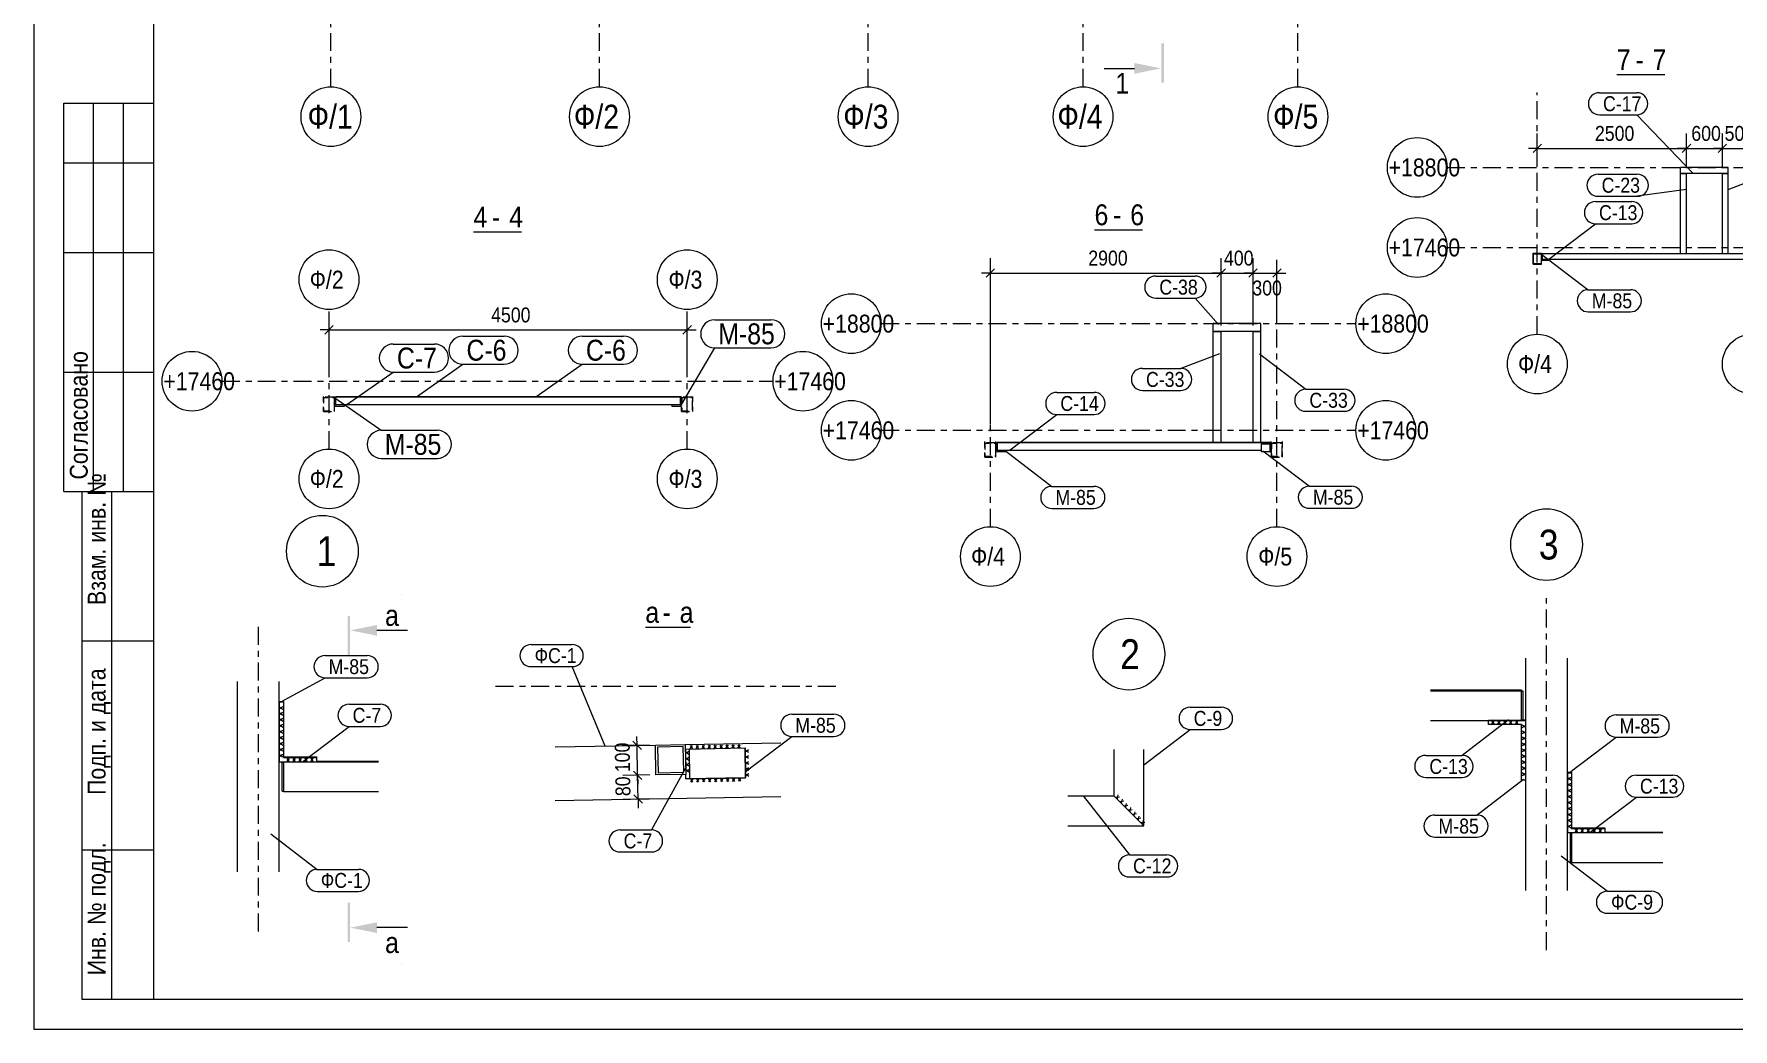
# Model space of a CAD drawing. Header units: millimetres. Extents: x -50 to 544, y -173 to 247.
# Drawn here: x -49.7 to 234.9, y -173.1 to -6.6 of the extents above; entities that cross this region are included whole.
import ezdxf

# ---------------------------------------------------------------- set-up
doc = ezdxf.new("R2010")
doc.units = ezdxf.units.MM
doc.linetypes.add('XKITLINE00', pattern=[0])
doc.linetypes.add('XKITLINE03', pattern=[6, 3, -1, 1, -1])
for name, color, linetype, lineweight in [('DrawingSheet', 5, 'Continuous', 0), ('GraphicObject', 6, 'Continuous', 0), ('OtherObjectType', 1, 'Continuous', 0), ('Part', 2, 'Continuous', 0), ('PartMark', 3, 'Continuous', 0), ('S-GRID', 1, 'Continuous', 0), ('Section', 6, 'Continuous', 0), ('SymbolText', 4, 'Continuous', 0), ('Z-DIMENSIONS', 1, 'Continuous', 0)]:
    doc.layers.add(name, color=color, linetype=linetype, lineweight=lineweight)
doc.styles.add('GOST type A', font='ARIAL.TTF')

msp = doc.modelspace()

# ---------------------------------------------------------------- hatches: boundary and pattern name
at = {"layer": 'Section'}
for points in [[(139.54, -8.11), (139.54, -14.71), (139.12, -14.71), (139.12, -8.11)], [(139.12, -12.31), (134.62, -13.21), (134.62, -11.41)], [(2.79, -110.6), (2.79, -104), (3.21, -104), (3.21, -110.6)], [(3.21, -106.4), (7.71, -105.5), (7.71, -107.3)], [(2.79, -158.58), (2.79, -151.98), (3.21, -151.98), (3.21, -158.58)], [(3.21, -156.18), (7.71, -155.28), (7.71, -157.08)]]:
    msp.add_hatch(color=256, dxfattribs=at).paths.add_polyline_path(points, flags=17)

# ---------------------------------------------------------------- linework, layer by layer
at = {"layer": 'DrawingSheet', "linetype": 'XKITLINE00', "lineweight": 0}
for p, q in [((-49.74, 246.85), (-49.74, -173.15)), ((-29.74, 241.85), (-29.74, -168.15)), ((-29.74, -168.15), (539.26, -168.15)), ((-49.74, -173.15), (544.26, -173.15))]:
    msp.add_line(p, q, dxfattribs=at)
at = {"layer": 'GraphicObject', "linetype": 'XKITLINE00', "lineweight": 0}
for p, q in [((-8.64, -118.39), (-8.64, -128.36)), ((199.45, -121.51), (193.9, -121.51)), ((200.15, -131.49), (200.15, -121.5)), ((59.38, -126.27), (69.38, -126.09)), ((59.38, -126.27), (59.45, -130.52)), ((69.38, -126.09), (69.46, -131.09)), ((-7.94, -128.39), (-2.39, -128.39)), ((207.15, -130.25), (207.15, -140.2)), ((69.46, -131.09), (59.46, -131.27)), ((131.18, -134.11), (136.18, -139.11)), ((207.85, -140.25), (213.4, -140.25))]:
    msp.add_line(p, q, dxfattribs=at)
at = {"layer": 'OtherObjectType', "linetype": 'XKITLINE00', "lineweight": 0}
for p, q in [((215.43, -13.36), (223.46, -13.36)), ((-44.74, -83.15), (-44.74, -18.15)), ((-44.74, -18.15), (-29.74, -18.15)), ((-39.74, -83.15), (-39.74, -18.15)), ((-34.74, -83.15), (-34.74, -18.15)), ((-29.74, -18.15), (-29.74, -168.15)), ((-44.74, -28.15), (-29.74, -28.15)), ((23.89, -39.7), (31.92, -39.7)), ((127.93, -39.33), (135.96, -39.33)), ((-44.74, -43.15), (-29.74, -43.15)), ((-44.74, -63.15), (-29.74, -63.15)), ((-44.74, -83.15), (-29.74, -83.15)), ((-41.74, -83.15), (-41.74, -168.15)), ((-36.74, -83.15), (-36.74, -168.15)), ((4.58, -93.15), (4.58, -93.15)), ((209.65, -92.04), (209.65, -92.04)), ((-41.74, -108.15), (-29.74, -108.15)), ((52.68, -105.88), (60.26, -105.88)), ((139.68, -110.39), (139.68, -110.39)), ((-41.74, -143.15), (-29.74, -143.15)), ((-41.74, -168.15), (-29.74, -168.15))]:
    msp.add_line(p, q, dxfattribs=at)
for centre in [(-1.42, -93.15), (203.65, -92.04), (133.68, -110.39)]:
    msp.add_circle(centre, 6, dxfattribs=at)
at = {"layer": 'Part', "linetype": 'XKITLINE00', "lineweight": 0}
for p, q in [((226.1, -29.9), (226.1, -28.9)), ((234.1, -28.9), (226.1, -28.9)), ((226.1, -29.9), (226.1, -28.9)), ((234.1, -29.9), (226.1, -29.9)), ((226.1, -43.28), (226.1, -29.9)), ((226.1, -29.9), (227.1, -29.9)), ((227.1, -43.28), (227.1, -29.9)), ((233.1, -43.28), (233.1, -29.9)), ((233.1, -29.9), (234.1, -29.9)), ((234.1, -29.9), (234.1, -28.9)), ((234.1, -29.9), (234.1, -28.9)), ((234.1, -43.28), (234.1, -29.9)), ((201.4, -43.32), (201.4, -43.26)), ((201.4, -45.12), (201.4, -43.32)), ((202.8, -43.32), (201.4, -43.32)), ((201.4, -44.37), (201.46, -44.31)), ((201.4, -45.12), (202.8, -45.12)), ((201.46, -45.06), (201.46, -43.38)), ((201.46, -43.38), (202.74, -43.38)), ((202.74, -45.06), (201.46, -45.06)), ((202.4, -43.38), (202.46, -43.32)), ((202.74, -43.38), (202.74, -45.06)), ((202.8, -43.32), (202.8, -43.26)), ((202.8, -45.12), (202.8, -43.32)), ((202.8, -43.43), (202.9, -43.43)), ((202.8, -44.43), (204.05, -44.43)), ((202.9, -43.3), (202.9, -44.28)), ((202.9, -43.3), (202.94, -43.3)), ((202.9, -43.32), (202.94, -43.32)), ((202.9, -44.28), (202.94, -44.28)), ((202.94, -43.28), (226.1, -43.28)), ((202.94, -44.3), (202.94, -43.28)), ((202.94, -43.3), (237.26, -43.3)), ((237.26, -44.3), (202.94, -44.3)), ((204.05, -44.43), (204.05, -44.3)), ((226.1, -43.28), (227.1, -43.28)), ((227.1, -43.28), (233.1, -43.28)), ((233.1, -43.28), (234.1, -43.28)), ((234.1, -43.28), (237.26, -43.28)), ((147.81, -56.38), (147.81, -55.05)), ((147.81, -55.05), (147.81, -55.05)), ((155.81, -55.05), (147.81, -55.05)), ((147.81, -56.38), (147.81, -55.05)), ((147.81, -74.96), (147.81, -56.38)), ((147.81, -74.94), (147.81, -56.38)), ((147.81, -56.38), (149.14, -56.38)), ((147.81, -56.38), (147.81, -56.38)), ((155.81, -56.38), (147.81, -56.38)), ((149.14, -74.96), (149.14, -56.38)), ((154.48, -74.96), (154.48, -56.38)), ((154.48, -74.94), (154.48, -56.38)), ((154.48, -56.38), (155.81, -56.38)), ((155.81, -56.38), (155.81, -55.05)), ((155.81, -56.38), (155.81, -55.05)), ((155.81, -74.96), (155.81, -56.38)), ((-1.25, -67.36), (-1.25, -67.25)), ((-1.25, -68.16), (-1.25, -67.36)), ((-1.25, -67.9), (-1.17, -67.82)), ((-1.17, -68.35), (-1.17, -67.44)), ((-1.17, -67.44), (-0.49, -67.44)), ((0.62, -67.36), (-0.97, -67.36)), ((-0.79, -67.44), (-0.71, -67.36)), ((0.3, -67.44), (0.54, -67.44)), ((0.54, -67.96), (0.54, -69.55)), ((0.54, -68.36), (0.62, -68.28)), ((0.62, -67.36), (0.62, -67.25)), ((0.62, -68.16), (0.62, -67.36)), ((0.62, -67.46), (0.75, -67.46)), ((0.62, -67.5), (0.75, -67.5)), ((0.75, -67.33), (0.75, -68.63)), ((0.75, -67.33), (0.81, -67.33)), ((0.75, -67.35), (0.81, -67.35)), ((58.57, -67.3), (0.81, -67.3)), ((0.81, -68.66), (0.81, -67.3)), ((0.81, -67.33), (58.57, -67.33)), ((13.02, -67.25), (13.02, -67.3)), ((13.02, -67.3), (14.35, -67.3)), ((14.35, -67.3), (14.35, -67.25)), ((33.02, -67.25), (33.02, -67.3)), ((33.02, -67.3), (34.35, -67.3)), ((34.35, -67.3), (34.35, -67.25)), ((58.57, -68.66), (58.57, -67.3)), ((58.62, -67.33), (58.57, -67.33)), ((58.57, -67.35), (58.62, -67.35)), ((58.62, -68.63), (58.62, -67.33)), ((58.62, -67.46), (58.75, -67.46)), ((58.62, -67.5), (58.75, -67.5)), ((58.75, -67.36), (58.75, -67.25)), ((58.75, -68.16), (58.75, -67.36)), ((58.83, -68.35), (58.83, -67.44)), ((58.83, -67.44), (59.51, -67.44)), ((60.62, -67.36), (59.03, -67.36)), ((60.02, -67.44), (60.1, -67.36)), ((60.3, -67.44), (60.54, -67.44)), ((60.54, -67.96), (60.54, -69.55)), ((60.62, -67.36), (60.62, -67.25)), ((60.62, -68.16), (60.62, -67.36)), ((-1.25, -69.76), (-1.25, -68.96)), ((-1.25, -69.76), (0.1, -69.76)), ((-1.17, -69.68), (-1.17, -69.15)), ((-0.12, -69.68), (-1.17, -69.68)), ((-0.87, -69.76), (-0.79, -69.68)), ((0.62, -68.84), (2.29, -68.84)), ((0.62, -69.76), (0.62, -68.96)), ((0.75, -68.63), (0.81, -68.63)), ((58.57, -68.66), (0.81, -68.66)), ((2.29, -68.84), (2.29, -68.66)), ((57.09, -68.66), (57.09, -68.84)), ((57.09, -68.84), (58.75, -68.84)), ((58.57, -68.63), (58.62, -68.63)), ((58.75, -68.72), (58.83, -68.64)), ((58.75, -69.76), (58.75, -68.96)), ((58.75, -69.76), (60.1, -69.76)), ((58.83, -69.68), (58.83, -69.15)), ((59.88, -69.68), (58.83, -69.68)), ((59.95, -69.76), (60.03, -69.68)), ((60.54, -69.17), (60.62, -69.09)), ((60.62, -69.76), (60.62, -68.96)), ((109.55, -75), (109.54, -74.8)), ((109.55, -75.8), (109.55, -75)), ((109.63, -76.14), (109.55, -76.22)), ((109.55, -77.4), (109.55, -76.6)), ((109.63, -75.99), (109.63, -75.08)), ((109.63, -75.08), (110.3, -75.08)), ((109.63, -77.32), (109.63, -76.78)), ((111.41, -75), (109.82, -75)), ((110.77, -75), (110.69, -75.08)), ((111.1, -75.08), (111.33, -75.08)), ((111.33, -75.59), (111.33, -77.18)), ((111.41, -76.6), (111.33, -76.68)), ((111.41, -75), (111.41, -74.8)), ((111.41, -75.8), (111.41, -75)), ((111.41, -75.09), (111.54, -75.09)), ((111.41, -75.14), (111.54, -75.14)), ((111.41, -76.47), (113.08, -76.47)), ((111.41, -77.4), (111.41, -76.6)), ((111.54, -74.97), (111.54, -76.25)), ((111.54, -74.97), (111.54, -74.99)), ((111.54, -74.97), (111.6, -74.97)), ((111.54, -76.27), (111.54, -74.99)), ((111.54, -74.99), (111.6, -74.99)), ((111.54, -76.25), (111.54, -76.27)), ((111.54, -76.27), (111.6, -76.27)), ((111.6, -74.94), (147.81, -74.94)), ((111.6, -74.97), (111.6, -74.94)), ((111.6, -74.94), (111.6, -74.96)), ((157.36, -74.96), (111.6, -74.96)), ((111.6, -74.96), (111.6, -76.3)), ((111.6, -74.97), (111.6, -74.99)), ((111.6, -76.3), (111.6, -76.27)), ((111.6, -76.27), (111.6, -76.27)), ((155.88, -76.3), (111.6, -76.3)), ((113.08, -76.47), (113.08, -76.3)), ((147.81, -74.8), (147.81, -74.94)), ((147.81, -74.94), (147.81, -74.94)), ((147.81, -74.94), (147.81, -74.96)), ((147.81, -74.96), (149.14, -74.96)), ((149.14, -74.94), (154.48, -74.94)), ((154.47, -74.8), (154.48, -74.94)), ((154.48, -74.94), (154.48, -74.94)), ((154.48, -74.94), (154.48, -74.96)), ((154.48, -74.96), (155.81, -74.96)), ((155.81, -74.94), (157.36, -74.94)), ((155.88, -75.17), (155.88, -75.16)), ((155.88, -75.16), (157.54, -75.16)), ((157.36, -75.17), (155.88, -75.17)), ((155.88, -76.5), (155.88, -75.17)), ((157.36, -76.5), (155.88, -76.5)), ((157.36, -74.96), (157.36, -74.94)), ((157.36, -75.16), (157.36, -74.96)), ((157.41, -74.97), (157.36, -74.97)), ((157.41, -74.99), (157.36, -74.99)), ((157.36, -76.5), (157.36, -75.17)), ((157.36, -75.17), (157.36, -75.2)), ((157.36, -76.53), (157.36, -75.2)), ((157.36, -75.2), (157.55, -75.2)), ((157.36, -76.27), (157.36, -76.27)), ((157.36, -76.53), (157.36, -76.5)), ((157.36, -76.53), (157.55, -76.53)), ((157.41, -74.99), (157.41, -74.97)), ((157.41, -75.16), (157.41, -74.99)), ((157.55, -75), (157.54, -74.8)), ((157.55, -75.2), (157.54, -75.16)), ((157.55, -75.8), (157.55, -75)), ((157.55, -76.53), (157.55, -75.2)), ((157.63, -75.9), (157.55, -75.98)), ((157.55, -77.4), (157.55, -76.6)), ((157.63, -75.99), (157.63, -75.08)), ((157.63, -75.08), (158.3, -75.08)), ((157.63, -77.32), (157.63, -76.78)), ((159.41, -75), (157.82, -75)), ((158.53, -75), (158.45, -75.08)), ((159.1, -75.08), (159.33, -75.08)), ((159.33, -75.59), (159.33, -77.18)), ((159.41, -76.36), (159.33, -76.44)), ((159.41, -75), (159.41, -74.8)), ((159.41, -75.8), (159.41, -75)), ((159.41, -77.4), (159.41, -76.6)), ((109.55, -77.4), (109.54, -77.2)), ((109.55, -77.4), (110.9, -77.4)), ((110.68, -77.32), (109.63, -77.32)), ((110.7, -77.32), (110.62, -77.4)), ((111.33, -77.32), (111.33, -77.12)), ((157.55, -77.4), (157.54, -77.2)), ((157.55, -77.4), (158.9, -77.4)), ((158.68, -77.32), (157.63, -77.32)), ((158.45, -77.32), (158.37, -77.4)), ((159.33, -77.32), (159.33, -77.12)), ((200.15, -149.93), (200.15, -111.04)), ((207.15, -149.93), (207.15, -111.04)), ((-15.64, -146.81), (-15.64, -114.99)), ((-8.64, -146.81), (-8.64, -114.99)), ((199.45, -116.42), (184.21, -116.42)), ((184.21, -116.51), (199.45, -116.51)), ((199.45, -121.51), (199.45, -116.42)), ((199.45, -116.52), (199.65, -116.52)), ((199.45, -116.61), (199.65, -116.61)), ((199.65, -116.52), (199.65, -121.41)), ((-8.64, -118.3), (-7.94, -118.3)), ((-8.64, -118.39), (-7.94, -118.39)), ((-7.94, -118.3), (-7.94, -127.69)), ((184.21, -121.51), (199.45, -121.51)), ((193.9, -122.19), (193.9, -121.51)), ((199.45, -122.19), (193.9, -122.19)), ((199.45, -121.41), (199.65, -121.41)), ((199.45, -121.41), (200.15, -121.41)), ((199.45, -121.5), (200.15, -121.5)), ((199.45, -131.49), (199.45, -122.19)), ((-7.94, -127.6), (-2.39, -127.6)), ((-7.94, -127.69), (-2.39, -127.69)), ((-2.39, -127.6), (-2.39, -128.39)), ((37.58, -125.9), (54.37, -125.61)), ((54.37, -125.61), (59.36, -125.52)), ((54.45, -130.6), (54.37, -125.61)), ((59.02, -125.87), (54.72, -125.95)), ((54.72, -125.95), (54.8, -130.25)), ((59.1, -130.17), (59.02, -125.87)), ((59.36, -125.52), (75.36, -125.24)), ((59.36, -125.52), (59.45, -130.52)), ((59.38, -126.27), (69.38, -126.09)), ((60.16, -131.26), (60.08, -126.26)), ((69.46, -131.09), (69.38, -126.09)), ((131.18, -126.35), (131.18, -134.11)), ((136.18, -139.11), (136.18, -126.35)), ((-8.64, -128.39), (-2.39, -128.39)), ((-8.14, -133.3), (-8.14, -128.41)), ((-8.14, -128.41), (-7.94, -128.41)), ((-8.14, -128.5), (-7.94, -128.5)), ((-7.94, -128.39), (-7.94, -128.4)), ((-7.94, -128.4), (7.97, -128.4)), ((-7.94, -128.4), (-7.94, -133.4)), ((-2.39, -128.31), (7.97, -128.31)), ((59.45, -130.52), (54.45, -130.6)), ((54.8, -130.25), (59.1, -130.17)), ((59.46, -131.27), (59.45, -130.52)), ((207.15, -130.16), (207.85, -130.16)), ((207.15, -130.25), (207.85, -130.25)), ((207.85, -130.16), (207.85, -139.55)), ((-8.14, -133.3), (-7.94, -133.3)), ((-7.94, -133.4), (7.97, -133.4)), ((59.46, -131.27), (69.46, -131.09)), ((200.15, -131.49), (199.45, -131.49)), ((37.58, -134.9), (75.36, -134.24)), ((123.43, -134.11), (131.18, -134.11)), ((136.18, -139.11), (131.18, -134.11)), ((131.18, -134.11), (136.18, -139.11)), ((123.43, -139.11), (136.18, -139.11)), ((207.85, -139.46), (213.4, -139.46)), ((213.4, -139.46), (213.4, -140.25)), ((207.15, -140.25), (213.4, -140.25)), ((207.65, -145.16), (207.65, -140.27)), ((207.65, -140.27), (207.85, -140.27)), ((207.65, -140.36), (207.85, -140.36)), ((207.85, -139.55), (213.4, -139.55)), ((207.85, -140.25), (207.85, -140.26)), ((207.85, -140.26), (223.1, -140.26)), ((207.85, -140.26), (207.85, -145.26)), ((213.4, -140.17), (223.1, -140.17)), ((207.65, -145.16), (207.85, -145.16)), ((207.85, -145.26), (223.1, -145.26))]:
    msp.add_line(p, q, dxfattribs=at)
at = {"layer": 'PartMark', "linetype": 'XKITLINE00', "lineweight": 0}
for p, q in [((212.51, -16.38), (218.77, -16.38)), ((212.51, -20.08), (218.77, -20.08)), ((228.19, -29.9), (218.77, -20.08)), ((212.27, -30.03), (218.85, -30.03)), ((234.09, -32.58), (243.62, -28.93)), ((212.27, -33.73), (218.85, -33.73)), ((227.09, -32.58), (218.85, -33.73)), ((211.83, -34.62), (217.92, -34.62)), ((204.05, -44.25), (211.83, -38.32)), ((211.83, -38.32), (217.92, -38.32)), ((202.85, -43.46), (210.63, -49.38)), ((138.18, -47.09), (144.76, -47.09)), ((138.18, -50.79), (144.76, -50.79)), ((148.7, -55.2), (144.76, -50.79)), ((210.63, -49.38), (217.69, -49.38)), ((210.63, -53.08), (217.69, -53.08)), ((64.3, -54.41), (73.71, -54.41)), ((10.46, -58.46), (17.36, -58.46)), ((22.12, -57.15), (29.03, -57.15)), ((42.12, -57.15), (49.03, -57.15)), ((58.66, -68.71), (64.3, -59.11)), ((64.3, -59.11), (73.71, -59.11)), ((14.35, -67.28), (22.12, -61.85)), ((22.12, -61.85), (29.03, -61.85)), ((34.35, -67.28), (42.12, -61.85)), ((42.12, -61.85), (49.03, -61.85)), ((135.95, -62.54), (142.37, -62.54)), ((148.87, -60.1), (142.37, -62.54)), ((155.54, -60.1), (163.32, -66.03)), ((2.68, -68.59), (10.46, -63.16)), ((10.46, -63.16), (17.36, -63.16)), ((0.65, -67.48), (8.43, -72.91)), ((121.6, -66.57), (127.85, -66.57)), ((135.95, -66.24), (142.37, -66.24)), ((163.32, -66.03), (169.74, -66.03)), ((113.82, -76.2), (121.6, -70.27)), ((121.6, -70.27), (127.85, -70.27)), ((163.32, -69.73), (169.74, -69.73)), ((8.43, -72.91), (17.84, -72.91)), ((112.99, -76.36), (120.77, -82.29)), ((156.13, -76.33), (163.91, -82.26)), ((8.43, -77.61), (17.84, -77.61)), ((120.77, -82.29), (127.83, -82.29)), ((163.91, -82.26), (170.97, -82.26)), ((120.77, -85.99), (127.83, -85.99)), ((163.91, -85.96), (170.97, -85.96)), ((-0.98, -110.63), (6.09, -110.63)), ((33.53, -108.78), (40.43, -108.78)), ((33.53, -112.48), (40.43, -112.48)), ((45.97, -125.78), (40.43, -112.48)), ((-8.27, -118.33), (-0.98, -114.33)), ((-0.98, -114.33), (6.09, -114.33)), ((3.04, -118.78), (8.31, -118.78)), ((143.94, -119.29), (149.21, -119.29)), ((77.2, -120.45), (84.26, -120.45)), ((197.29, -121.41), (189.51, -127.34)), ((215.29, -120.56), (222.36, -120.56)), ((-4.74, -128.41), (3.04, -122.48)), ((3.04, -122.48), (8.31, -122.48)), ((69.42, -130.08), (77.2, -124.15)), ((77.2, -124.15), (84.26, -124.15)), ((136.16, -128.92), (143.94, -122.99)), ((143.94, -122.99), (149.21, -122.99)), ((207.51, -130.19), (215.29, -124.26)), ((215.29, -124.26), (222.36, -124.26)), ((183.42, -127.34), (189.51, -127.34)), ((59.41, -129.5), (53.72, -139.81)), ((218.69, -130.64), (224.79, -130.64)), ((183.42, -131.04), (189.51, -131.04)), ((199.79, -131.39), (192.01, -137.32)), ((126, -134.13), (133.78, -143.99)), ((210.92, -140.27), (218.69, -134.34)), ((218.69, -134.34), (224.79, -134.34)), ((184.95, -137.32), (192.01, -137.32)), ((-10.07, -140.49), (-2.29, -146.42)), ((48.44, -139.81), (53.72, -139.81)), ((184.95, -141.02), (192.01, -141.02)), ((48.44, -143.51), (53.72, -143.51)), ((133.78, -143.99), (140.03, -143.99)), ((206.07, -144.14), (213.85, -150.07)), ((-2.29, -146.42), (4.62, -146.42)), ((133.78, -147.69), (140.03, -147.69)), ((-2.29, -150.12), (4.62, -150.12)), ((213.85, -150.07), (221.24, -150.07)), ((213.85, -153.77), (221.24, -153.77))]:
    msp.add_line(p, q, dxfattribs=at)
for centre, radius, start, end in [((212.51, -18.23), 1.85, 90, 270), ((218.77, -18.23), 1.85, 270, 90), ((212.27, -31.88), 1.85, 90, 270), ((218.85, -31.88), 1.85, 270, 90), ((211.83, -36.47), 1.85, 90, 270), ((217.92, -36.47), 1.85, 270, 90), ((138.18, -48.94), 1.85, 90, 270), ((144.76, -48.94), 1.85, 270, 90), ((210.63, -51.23), 1.85, 90, 270), ((217.69, -51.23), 1.85, 270, 90), ((64.3, -56.76), 2.35, 90, 270), ((73.71, -56.76), 2.35, 270, 90), ((10.46, -60.81), 2.35, 90, 270), ((17.36, -60.81), 2.35, 270, 90), ((22.12, -59.5), 2.35, 90, 270), ((29.03, -59.5), 2.35, 270, 90), ((42.12, -59.5), 2.35, 90, 270), ((49.03, -59.5), 2.35, 270, 90), ((135.95, -64.39), 1.85, 90, 270), ((142.37, -64.39), 1.85, 270, 90), ((121.6, -68.42), 1.85, 90, 270), ((127.85, -68.42), 1.85, 270, 90), ((163.32, -67.88), 1.85, 90, 270), ((169.74, -67.88), 1.85, 270, 90), ((8.43, -75.26), 2.35, 90, 270), ((17.84, -75.26), 2.35, 270, 90), ((120.77, -84.14), 1.85, 90, 270), ((127.83, -84.14), 1.85, 270, 90), ((163.91, -84.11), 1.85, 90, 270), ((170.97, -84.11), 1.85, 270, 90), ((-0.98, -112.48), 1.85, 90, 270), ((6.09, -112.48), 1.85, 270, 90), ((33.53, -110.63), 1.85, 90, 270), ((40.43, -110.63), 1.85, 270, 90), ((3.04, -120.63), 1.85, 90, 270), ((8.31, -120.63), 1.85, 270, 90), ((143.94, -121.14), 1.85, 90, 270), ((149.21, -121.14), 1.85, 270, 90), ((77.2, -122.3), 1.85, 90, 270), ((84.26, -122.3), 1.85, 270, 90), ((215.29, -122.41), 1.85, 90, 270), ((222.36, -122.41), 1.85, 270, 90), ((183.42, -129.19), 1.85, 90, 270), ((189.51, -129.19), 1.85, 270, 90), ((218.69, -132.49), 1.85, 90, 270), ((224.79, -132.49), 1.85, 270, 90), ((184.95, -139.17), 1.85, 90, 270), ((192.01, -139.17), 1.85, 270, 90), ((48.44, -141.66), 1.85, 90, 270), ((53.72, -141.66), 1.85, 270, 90), ((133.78, -145.84), 1.85, 90, 270), ((140.03, -145.84), 1.85, 270, 90), ((-2.29, -148.27), 1.85, 90, 270), ((4.62, -148.27), 1.85, 270, 90), ((213.85, -151.92), 1.85, 90, 270), ((221.24, -151.92), 1.85, 270, 90)]:
    msp.add_arc(centre, radius, start, end, dxfattribs=at)
at = {"layer": 'S-GRID', "linetype": 'XKITLINE03', "lineweight": 0}
for p, q in [((0, -15.4), (0, 214.26)), ((45, -15.4), (45, 214.26)), ((126, -15.4), (126, 214.26)), ((90, -15.4), (90, 113.57)), ((162, -15.4), (162, 49.24)), ((202.1, -56.82), (202.1, -16.36)), ((186.98, -28.9), (251.92, -28.9)), ((186.98, -42.3), (251.92, -42.3)), ((110.48, -89.05), (110.48, -44.38)), ((158.48, -47.33), (158.48, -44.38)), ((158.48, -89.05), (158.48, -50.83)), ((-0.31, -76.04), (-0.31, -52.69)), ((59.69, -76.04), (59.69, -52.69)), ((92.18, -55.05), (171.72, -55.05)), ((-18.26, -64.69), (74.07, -64.69)), ((92.18, -72.91), (171.72, -72.91)), ((203.65, -159.93), (203.65, -101.04)), ((-12.14, -156.81), (-12.14, -104.99)), ((27.58, -115.74), (85.36, -115.74))]:
    msp.add_line(p, q, dxfattribs=at)
at = {"layer": 'S-GRID', "linetype": 'XKITLINE00', "lineweight": 0}
for centre in [(0, -20.4), (45, -20.4), (90, -20.4), (126, -20.4), (162, -20.4), (181.98, -28.9), (181.98, -42.3), (-0.31, -47.69), (59.69, -47.69), (87.18, -55.05), (176.72, -55.05), (202.1, -61.82), (238.1, -61.82), (-23.26, -64.69), (79.07, -64.69), (87.18, -72.91), (176.72, -72.91), (-0.31, -81.04), (59.69, -81.04), (110.48, -94.05), (158.48, -94.05)]:
    msp.add_circle(centre, 5, dxfattribs=at)
at = {"layer": 'Section', "linetype": 'XKITLINE00', "lineweight": 0}
for p, q in [((129.52, -12.31), (134.62, -12.31)), ((130.42, -18.31), (130.42, -18.31)), ((130.42, -18.31), (130.42, -18.31)), ((11.91, -100.4), (11.91, -100.4)), ((11.91, -100.4), (11.91, -100.4)), ((12.81, -106.4), (7.71, -106.4)), ((12.81, -156.18), (7.71, -156.18)), ((11.91, -162.18), (11.91, -162.18)), ((11.91, -162.18), (11.91, -162.18))]:
    msp.add_line(p, q, dxfattribs=at)
at = {"layer": 'SymbolText', "linetype": 'XKITLINE00', "lineweight": 0}
for p, q in [((-8.64, -119.18), (-8.07, -119.6)), ((-8.07, -119.18), (-8.64, -119.56)), ((-8.64, -120.18), (-8.07, -120.6)), ((-8.07, -120.18), (-8.64, -120.56)), ((-8.64, -121.18), (-8.07, -121.6)), ((-8.07, -121.18), (-8.64, -121.56)), ((-8.64, -122.18), (-8.07, -122.6)), ((-8.07, -122.18), (-8.64, -122.56)), ((194.86, -121.51), (194.45, -122.07)), ((194.86, -122.07), (194.49, -121.51)), ((195.86, -121.51), (195.45, -122.07)), ((195.86, -122.07), (195.49, -121.51)), ((196.86, -121.51), (196.45, -122.07)), ((196.86, -122.07), (196.49, -121.51)), ((197.86, -121.51), (197.45, -122.07)), ((197.86, -122.07), (197.49, -121.51)), ((198.86, -121.51), (198.45, -122.07)), ((198.86, -122.07), (198.49, -121.51)), ((200.15, -122.68), (199.59, -122.27)), ((199.59, -122.68), (200.15, -122.31)), ((-8.64, -123.18), (-8.07, -123.6)), ((-8.07, -123.18), (-8.64, -123.56)), ((-8.64, -124.18), (-8.07, -124.6)), ((-8.07, -124.18), (-8.64, -124.56)), ((-8.64, -125.18), (-8.07, -125.6)), ((-8.07, -125.18), (-8.64, -125.56)), ((200.15, -123.68), (199.59, -123.27)), ((199.59, -123.68), (200.15, -123.31)), ((200.15, -124.68), (199.59, -124.27)), ((199.59, -124.68), (200.15, -124.31)), ((-8.64, -126.18), (-8.07, -126.6)), ((-8.07, -126.18), (-8.64, -126.56)), ((-8.64, -127.18), (-8.07, -127.6)), ((-8.07, -127.18), (-8.64, -127.56)), ((-7.35, -128.39), (-6.94, -127.83)), ((-7.35, -127.83), (-6.97, -128.39)), ((-6.35, -128.39), (-5.94, -127.83)), ((-6.35, -127.83), (-5.97, -128.39)), ((-5.35, -128.39), (-4.94, -127.83)), ((-5.35, -127.83), (-4.97, -128.39)), ((-4.35, -128.39), (-3.94, -127.82)), ((-4.35, -127.82), (-3.97, -128.39)), ((-3.35, -128.39), (-2.94, -127.82)), ((-3.35, -127.82), (-2.97, -128.39)), ((59.95, -126.7), (59.39, -127.08)), ((59.39, -126.71), (59.95, -127.11)), ((59.4, -127.71), (59.97, -128.11)), ((59.97, -127.7), (59.41, -128.08)), ((60.18, -125.69), (60.56, -126.25)), ((60.19, -126.25), (60.59, -125.68)), ((61.18, -125.67), (61.56, -126.23)), ((61.19, -126.24), (61.59, -125.67)), ((62.18, -125.66), (62.56, -126.21)), ((62.19, -126.22), (62.59, -125.65)), ((63.18, -125.64), (63.56, -126.2)), ((63.19, -126.2), (63.59, -125.63)), ((64.18, -125.62), (64.56, -126.18)), ((64.19, -126.18), (64.59, -125.62)), ((65.18, -125.6), (65.56, -126.16)), ((65.19, -126.17), (65.59, -125.6)), ((66.18, -125.59), (66.56, -126.14)), ((66.19, -126.15), (66.59, -125.58)), ((67.18, -125.57), (67.56, -126.13)), ((67.19, -126.13), (67.59, -125.56)), ((68.18, -125.55), (68.56, -126.11)), ((68.19, -126.11), (68.59, -125.55)), ((69.38, -126.41), (69.95, -126.81)), ((69.94, -126.4), (69.39, -126.78)), ((69.4, -127.41), (69.97, -127.81)), ((69.96, -127.4), (69.41, -127.78)), ((200.15, -125.68), (199.59, -125.27)), ((199.59, -125.68), (200.15, -125.31)), ((200.15, -126.68), (199.59, -126.27)), ((199.59, -126.68), (200.15, -126.31)), ((200.15, -127.68), (199.59, -127.27)), ((199.59, -127.68), (200.15, -127.31)), ((59.42, -128.71), (59.99, -129.11)), ((59.98, -128.7), (59.43, -129.08)), ((60, -129.7), (59.44, -130.08)), ((59.44, -129.71), (60.01, -130.11)), ((69.98, -128.4), (69.42, -128.78)), ((69.42, -128.41), (69.99, -128.81)), ((69.43, -129.41), (70, -129.81)), ((70, -129.4), (69.44, -129.78)), ((69.45, -130.41), (70.02, -130.81)), ((70.01, -130.4), (69.46, -130.78)), ((200.15, -128.68), (199.59, -128.27)), ((199.59, -128.68), (200.15, -128.31)), ((200.15, -129.68), (199.59, -129.27)), ((199.59, -129.68), (200.15, -129.31)), ((200.15, -130.68), (199.59, -130.27)), ((199.59, -130.68), (200.15, -130.31)), ((60.65, -131.25), (60.25, -131.82)), ((60.66, -131.81), (60.28, -131.25)), ((61.65, -131.23), (61.25, -131.8)), ((61.66, -131.79), (61.28, -131.24)), ((62.65, -131.21), (62.25, -131.78)), ((62.66, -131.77), (62.28, -131.22)), ((63.65, -131.19), (63.25, -131.76)), ((63.66, -131.76), (63.28, -131.2)), ((64.65, -131.18), (64.25, -131.75)), ((64.66, -131.74), (64.28, -131.18)), ((65.65, -131.16), (65.25, -131.73)), ((65.66, -131.72), (65.28, -131.17)), ((66.65, -131.14), (66.25, -131.71)), ((66.66, -131.7), (66.28, -131.15)), ((67.65, -131.13), (67.25, -131.69)), ((67.66, -131.69), (67.28, -131.13)), ((68.65, -131.11), (68.25, -131.68)), ((68.66, -131.67), (68.28, -131.11)), ((207.15, -131.04), (207.71, -131.45)), ((207.71, -131.04), (207.15, -131.41)), ((207.15, -132.04), (207.71, -132.45)), ((207.71, -132.04), (207.15, -132.41)), ((207.15, -133.04), (207.71, -133.45)), ((207.71, -133.04), (207.15, -133.41)), ((131.43, -134.35), (132.12, -134.25)), ((131.83, -133.96), (131.7, -134.62)), ((132.14, -135.06), (132.83, -134.95)), ((132.54, -134.66), (132.4, -135.33)), ((132.85, -135.77), (133.53, -135.66)), ((133.24, -135.37), (133.11, -136.03)), ((133.55, -136.47), (134.24, -136.37)), ((133.95, -136.08), (133.82, -136.74)), ((207.15, -134.04), (207.71, -134.45)), ((207.71, -134.04), (207.15, -134.41)), ((207.15, -135.04), (207.71, -135.45)), ((207.71, -135.04), (207.15, -135.41)), ((207.15, -136.04), (207.71, -136.45)), ((207.71, -136.04), (207.15, -136.41)), ((134.26, -137.18), (134.95, -137.08)), ((134.66, -136.78), (134.52, -137.45)), ((134.97, -137.89), (135.66, -137.78)), ((135.36, -137.49), (135.23, -138.15)), ((135.67, -138.6), (136.36, -138.49)), ((136.07, -138.2), (135.94, -138.86)), ((207.15, -137.04), (207.71, -137.45)), ((207.71, -137.04), (207.15, -137.41)), ((207.15, -138.04), (207.71, -138.45)), ((207.71, -138.04), (207.15, -138.41)), ((207.15, -139.04), (207.71, -139.45)), ((207.71, -139.04), (207.15, -139.41)), ((208.44, -140.25), (208.85, -139.69)), ((208.44, -139.69), (208.81, -140.25)), ((209.44, -140.25), (209.85, -139.69)), ((209.44, -139.69), (209.81, -140.25)), ((210.44, -140.25), (210.85, -139.69)), ((210.44, -139.69), (210.81, -140.25)), ((211.44, -140.25), (211.85, -139.69)), ((211.44, -139.69), (211.81, -140.25)), ((212.44, -140.25), (212.85, -139.68)), ((212.44, -139.68), (212.81, -140.25))]:
    msp.add_line(p, q, dxfattribs=at)
at = {"layer": 'Z-DIMENSIONS', "linetype": 'XKITLINE00', "lineweight": 0}
for p, q in [((202.8, -24.99), (201.39, -26.41)), ((202.1, -27.9), (202.1, -23.2)), ((227.8, -24.99), (226.39, -26.41)), ((227.8, -24.99), (226.39, -26.41)), ((227.1, -28.9), (227.1, -23.2)), ((227.1, -28.9), (227.1, -23.2)), ((233.8, -24.99), (232.39, -26.41)), ((233.8, -24.99), (232.39, -26.41)), ((233.1, -28.9), (233.1, -23.2)), ((233.1, -28.9), (233.1, -24.95)), ((202.1, -25.7), (200.6, -25.7)), ((202.1, -25.7), (227.1, -25.7)), ((227.1, -25.7), (225.6, -25.7)), ((227.1, -25.7), (228.6, -25.7)), ((227.1, -25.7), (233.1, -25.7)), ((233.1, -25.7), (231.6, -25.7)), ((233.1, -25.7), (234.6, -25.7)), ((233.1, -25.7), (238.1, -25.7)), ((110.48, -71.91), (110.48, -44.08)), ((149.14, -55.38), (149.14, -44.08)), ((154.48, -47.33), (154.48, -44.08)), ((158.48, -54.05), (158.48, -44.58)), ((110.48, -46.58), (108.98, -46.58)), ((111.18, -45.87), (109.77, -47.29)), ((110.48, -46.58), (149.14, -46.58)), ((149.14, -46.58), (147.64, -46.58)), ((149.85, -45.87), (148.44, -47.29)), ((149.85, -45.87), (148.44, -47.29)), ((149.14, -55.38), (149.14, -45.83)), ((149.14, -46.58), (150.64, -46.58)), ((149.14, -46.58), (154.48, -46.58)), ((154.48, -46.58), (152.98, -46.58)), ((155.18, -45.87), (153.77, -47.29)), ((155.18, -45.87), (153.77, -47.29)), ((154.48, -55.38), (154.48, -45.83)), ((154.48, -46.58), (155.98, -46.58)), ((154.48, -46.58), (158.48, -46.58)), ((159.18, -45.87), (157.77, -47.29)), ((158.48, -46.58), (159.98, -46.58)), ((154.48, -55.38), (154.48, -50.83)), ((-0.31, -63.37), (-0.31, -53.59)), ((59.69, -63.69), (59.69, -53.59)), ((-0.31, -56.09), (-1.81, -56.09)), ((0.39, -55.39), (-1.02, -56.8)), ((-0.31, -56.09), (59.69, -56.09)), ((60.39, -55.39), (58.98, -56.8)), ((59.69, -56.09), (61.19, -56.09)), ((50.58, -124.96), (52.02, -126.35)), ((51.3, -125.66), (51.28, -124.16)), ((53.37, -125.62), (48.8, -125.7)), ((51.39, -130.66), (51.3, -125.66)), ((53.45, -130.62), (48.89, -130.7)), ((53.45, -130.62), (48.89, -130.7)), ((50.67, -129.96), (52.11, -131.35)), ((50.67, -129.96), (52.11, -131.35)), ((51.39, -130.66), (51.36, -129.16)), ((51.46, -134.66), (51.39, -130.66)), ((51.39, -130.66), (51.42, -132.16)), ((53.52, -134.62), (48.96, -134.7)), ((50.74, -133.96), (52.18, -135.35)), ((51.46, -134.66), (51.48, -136.16))]:
    msp.add_line(p, q, dxfattribs=at)
at = {"layer": 'Z-DIMENSIONS'}
for p in [(202.1, -25.7), (227.1, -25.7), (227.1, -25.7), (233.1, -25.7), (233.1, -25.7), (110.48, -46.58), (149.14, -46.58), (149.14, -46.58), (154.48, -46.58), (154.48, -46.58), (158.48, -46.58), (-0.31, -56.09), (59.69, -56.09), (51.3, -125.66), (51.39, -130.66), (51.39, -130.66), (51.46, -134.66)]:
    msp.add_point(p, dxfattribs=at)

# ---------------------------------------------------------------- texts
at = {"layer": 'OtherObjectType', "style": 'GOST type A', "width": 0.85}
for s, height, p in [('7', 3.5, (215.43, -12.61)), ('-', 3.5, (218.54, -12.61)), ('7', 3.5, (221.41, -12.61)), ('4', 3.5, (23.89, -38.95)), ('4', 3.5, (29.87, -38.95)), ('6', 3.5, (127.93, -38.58)), ('6', 3.5, (133.91, -38.58)), ('-', 3.5, (26.99, -38.95)), ('-', 3.5, (131.03, -38.58)), ('1', 5, (-2.39, -95.65)), ('3', 5, (202.35, -94.54)), ('а', 3.5, (52.68, -105.13)), ('а', 3.5, (58.43, -105.13)), ('-', 3.5, (55.56, -105.13)), ('2', 5, (132.22, -112.89))]:
    msp.add_text(s, height=height, dxfattribs=at).set_placement(p)
for s, p in [('Согласовано', (-40.74, -81.15)), ('Взам. инв. №', (-37.74, -102.15)), ('Подп. и дата', (-37.74, -133.95)), ('Инв. № подл.', (-37.74, -164.15))]:
    msp.add_text(s, height=3, rotation=90, dxfattribs=at).set_placement(p)
at = {"layer": 'PartMark', "style": 'GOST type A', "width": 0.85}
for s, height, p in [('С-17', 2.5, (213.11, -19.48)), ('С-23', 2.5, (212.87, -33.13)), ('С-13', 2.5, (212.43, -37.72)), ('С-38', 2.5, (138.78, -50.19)), ('М-85', 2.5, (211.23, -52.48)), ('М-85', 3.5, (64.9, -58.51)), ('С-7', 3.5, (11.06, -62.56)), ('С-6', 3.5, (22.72, -61.25)), ('С-6', 3.5, (42.72, -61.25)), ('С-33', 2.5, (136.55, -65.64)), ('С-14', 2.5, (122.2, -69.67)), ('С-33', 2.5, (163.92, -69.13)), ('М-85', 3.5, (9.03, -77.01)), ('М-85', 2.5, (121.37, -85.39)), ('М-85', 2.5, (164.51, -85.36)), ('ФС-1', 2.5, (34.13, -111.88)), ('М-85', 2.5, (-0.38, -113.73)), ('С-7', 2.5, (3.64, -121.88)), ('М-85', 2.5, (77.8, -123.55)), ('С-9', 2.5, (144.54, -122.39)), ('М-85', 2.5, (215.89, -123.66)), ('С-13', 2.5, (184.02, -130.44)), ('С-13', 2.5, (219.29, -133.74)), ('М-85', 2.5, (185.55, -140.42)), ('С-7', 2.5, (49.04, -142.91)), ('С-12', 2.5, (134.38, -147.09)), ('ФС-1', 2.5, (-1.69, -149.52)), ('ФС-9', 2.5, (214.45, -153.17))]:
    msp.add_text(s, height=height, dxfattribs=at).set_placement(p)
at = {"layer": 'S-GRID', "style": 'GOST type A', "width": 0.85}
for s, height, p in [('Ф/1', 4, (-3.91, -22.4)), ('Ф/2', 4, (40.7, -22.4)), ('Ф/3', 4, (85.83, -22.4)), ('Ф/4', 4, (121.7, -22.4)), ('Ф/5', 4, (157.83, -22.4)), ('+18800', 3, (177.19, -30.4)), ('+17460', 3, (177.19, -43.8)), ('Ф/2', 3, (-3.54, -49.19)), ('Ф/3', 3, (56.56, -49.19)), ('+18800', 3, (82.39, -56.55)), ('+18800', 3, (171.93, -56.55)), ('Ф/4', 3, (198.87, -63.32)), ('+17460', 3, (-28.05, -66.19)), ('+17460', 3, (74.28, -66.19)), ('+17460', 3, (82.39, -74.41)), ('+17460', 3, (171.93, -74.41)), ('Ф/2', 3, (-3.54, -82.54)), ('Ф/3', 3, (56.56, -82.54)), ('Ф/4', 3, (107.25, -95.55)), ('Ф/5', 3, (155.35, -95.55))]:
    msp.add_text(s, height=height, dxfattribs=at).set_placement(p)
at = {"layer": 'Section', "style": 'GOST type A', "width": 0.85}
for s, p in [('1', (131.42, -16.56)), ('а', (9.08, -105.65)), ('а', (9.08, -160.43))]:
    msp.add_text(s, height=3.5, dxfattribs=at).set_placement(p)
at = {"layer": 'Z-DIMENSIONS', "style": 'GOST type A', "width": 0.85}
for s, p in [('2500', (211.75, -24.45)), ('600', (227.9, -24.45)), ('500', (233.48, -24.45)), ('2900', (126.88, -45.33)), ('400', (149.61, -45.33)), ('300', (154.36, -50.33)), ('4500', (26.84, -54.84))]:
    msp.add_text(s, height=2.5, dxfattribs=at).set_placement(p)
for s, p in [('100', (50.13, -130.13)), ('80', (50.2, -134.14))]:
    msp.add_text(s, height=2.5, rotation=90.9972, dxfattribs=at).set_placement(p)

doc.saveas('drawing.dxf')
